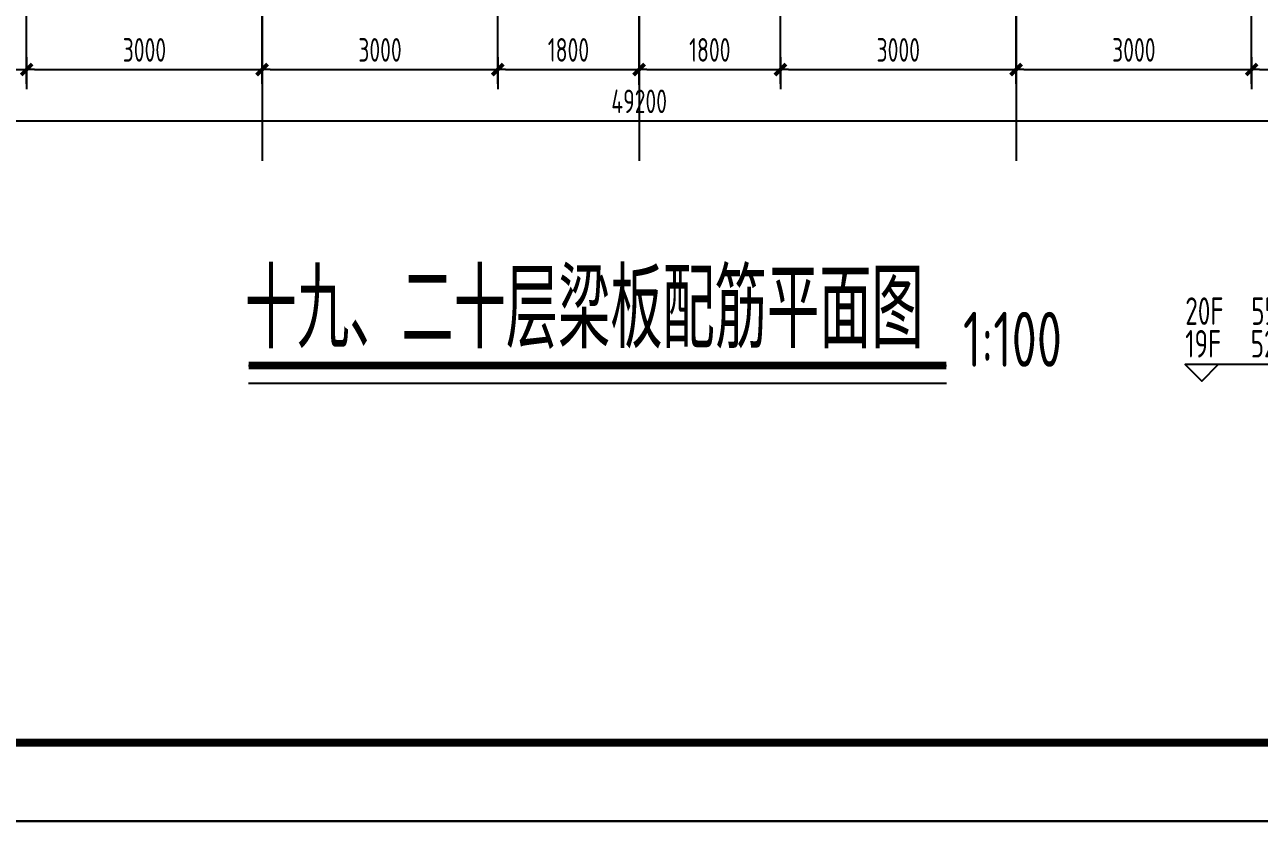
# Model space of a CAD drawing. Extents: x 580289 to 1106878, y -144605 to 78052.
# Drawn here: x 1046431 to 1062153, y -63651 to -53514 of the extents above; entities that cross this region are included whole.
import ezdxf
from ezdxf.enums import TextEntityAlignment as Align

# ---------------------------------------------------------------- set-up
doc = ezdxf.new("R2010")
doc.units = 0
doc.header["$LTSCALE"] = 100
doc.linetypes.add('2', pattern=[18.5, 12, -3, 0.5, -3])
doc.linetypes.add('CONTINOUS', pattern=[0])
doc.layers.get('0').update_dxf_attribs({"linetype": 'CONTINUOUS'})
doc.layers.get('Defpoints').update_dxf_attribs({"linetype": 'CONTINUOUS'})
for name, color, linetype in [('AXIS', 3, 'CONTINUOUS'), ('DIM', 3, 'CONTINUOUS'), ('jiangcha', 5, 'CONTINUOUS'), ('TEXT', 2, 'CONTINUOUS'), ('tm', 7, 'CONTINUOUS'), ('T图框', 7, 'CONTINUOUS'), ('图框', 254, 'CONTINUOUS'), ('网格', 253, '2')]:
    doc.layers.add(name, color=color, linetype=linetype)
doc.styles.get("Standard").update_dxf_attribs({"font": 'tssdeng.shx', "width": 0.7, "bigfont": 'tssdchn.shx'})
doc.styles.add('TSSD_Dimension', font='Tssdeng.shx', dxfattribs={"width": 0.7, "bigfont": 'tssdchn.shx'})
doc.dimstyles.new('TSSD_100_100$0', dxfattribs={"dimtxt": 300, "dimasz": 100, "dimexe": 250, "dimexo": 250, "dimgap": 100, "dimtad": 1, "dimdec": 0, "dimzin": 0, "dimdsep": 46, "dimtxsty": 'TSSD_Dimension', "dimblk": '_TSDBK', "dimblk1": '_TSDBK', "dimblk2": '_TSDBK', "dimsah": 1, "dimcen": 0, "dimclrt": 7, "dimadec": 0, "dimazin": 0, "dimtfac": 1, "dimtdec": 0, "dimtix": 1, "dimtmove": 2, "dimatfit": 3, "dimldrblk": '_TSDBK', "dimfxl": 1, "dimtolj": 1, "dimtzin": 0, "dimarcsym": 0})

# ---------------------------------------------------------------- blocks, each defined once
blk = doc.blocks.new('A$C72C84CBD')
at = {"layer": '图框', "color": 0}
for points in [[(0, 0), (0, 59400), (84100, 59400), (84100, 0)], [(0, 0), (84100, 0), (84100, 59400), (0, 59400)]]:
    blk.add_lwpolyline(points, close=True, dxfattribs=at)
at = {"layer": '图框', "color": 0, "const_width": 100}
blk.add_lwpolyline([(2500, 1000), (83100, 1000), (83100, 58400), (2500, 58400)], close=True, dxfattribs=at)
blk = doc.blocks.new('图框')
at = {"layer": 'T图框', "color": 4}
blk.add_blockref('A$C72C84CBD', (602717, 102744), dxfattribs=at)
blk = doc.blocks.new('_TSDBK')
blk.add_line((-1, 0), (0, 0))
at = {"const_width": 0.5}
blk.add_lwpolyline([(-0.7, -0.7), (0.7, 0.7)], dxfattribs=at)
blk = doc.blocks.new('*D1954')
at = {"layer": 'Defpoints', "color": 0}
for p in [(-9700, -9569), (-7900, -9569), (-7900, -9977)]:
    blk.add_point(p, dxfattribs=at)
at = {"layer": 'DIM', "color": 0, "lineweight": -2}
for p, q in [((-9700, -9819), (-9700, -10227)), ((-7900, -9819), (-7900, -10227)), ((-9600, -9977), (-8000, -9977))]:
    blk.add_line(p, q, dxfattribs=at)
at = {"layer": 'DIM', "color": 0, "lineweight": -2, "xscale": 100, "yscale": 100, "zscale": 100, "rotation": 180}
blk.add_blockref('_TSDBK', (-9700, -9977), dxfattribs=at)
at = {"layer": 'DIM', "color": 0, "lineweight": -2, "xscale": 100, "yscale": 100, "zscale": 100}
blk.add_blockref('_TSDBK', (-7900, -9977), dxfattribs=at)
at = {"layer": 'DIM', "color": 7, "insert": (-8800, -9727), "char_height": 300, "attachment_point": 5, "style": 'TSSD_Dimension'}
blk.add_mtext('\\A1;1800', dxfattribs=at)
blk = doc.blocks.new('*D1955')
at = {"layer": 'Defpoints', "color": 0}
for p in [(-7900, -9569), (-4900, -9569), (-4900, -9977)]:
    blk.add_point(p, dxfattribs=at)
at = {"layer": 'DIM', "color": 0, "lineweight": -2}
for p, q in [((-7900, -9819), (-7900, -10227)), ((-4900, -9819), (-4900, -10227)), ((-7800, -9977), (-5000, -9977))]:
    blk.add_line(p, q, dxfattribs=at)
at = {"layer": 'DIM', "color": 0, "lineweight": -2, "xscale": 100, "yscale": 100, "zscale": 100, "rotation": 180}
blk.add_blockref('_TSDBK', (-7900, -9977), dxfattribs=at)
at = {"layer": 'DIM', "color": 0, "lineweight": -2, "xscale": 100, "yscale": 100, "zscale": 100}
blk.add_blockref('_TSDBK', (-4900, -9977), dxfattribs=at)
at = {"layer": 'DIM', "color": 7, "insert": (-6400, -9727), "char_height": 300, "attachment_point": 5, "style": 'TSSD_Dimension'}
blk.add_mtext('\\A1;3000', dxfattribs=at)
blk = doc.blocks.new('*D1956')
at = {"layer": 'Defpoints', "color": 0}
for p in [(-4900, -9569), (-1900, -9569), (-1900, -9977)]:
    blk.add_point(p, dxfattribs=at)
at = {"layer": 'DIM', "color": 0, "lineweight": -2}
for p, q in [((-4900, -9819), (-4900, -10227)), ((-1900, -9819), (-1900, -10227)), ((-4800, -9977), (-2000, -9977))]:
    blk.add_line(p, q, dxfattribs=at)
at = {"layer": 'DIM', "color": 0, "lineweight": -2, "xscale": 100, "yscale": 100, "zscale": 100, "rotation": 180}
blk.add_blockref('_TSDBK', (-4900, -9977), dxfattribs=at)
at = {"layer": 'DIM', "color": 0, "lineweight": -2, "xscale": 100, "yscale": 100, "zscale": 100}
blk.add_blockref('_TSDBK', (-1900, -9977), dxfattribs=at)
at = {"layer": 'DIM', "color": 7, "insert": (-3400, -9727), "char_height": 300, "attachment_point": 5, "style": 'TSSD_Dimension'}
blk.add_mtext('\\A1;3000', dxfattribs=at)
blk = doc.blocks.new('*D1957')
at = {"layer": 'Defpoints', "color": 0}
for p in [(-1900, -9569), (-100, -9569), (-100, -9977)]:
    blk.add_point(p, dxfattribs=at)
at = {"layer": 'DIM', "color": 0, "lineweight": -2}
for p, q in [((-1900, -9819), (-1900, -10227)), ((-100, -9819), (-100, -10227)), ((-1800, -9977), (-200, -9977))]:
    blk.add_line(p, q, dxfattribs=at)
at = {"layer": 'DIM', "color": 0, "lineweight": -2, "xscale": 100, "yscale": 100, "zscale": 100, "rotation": 180}
blk.add_blockref('_TSDBK', (-1900, -9977), dxfattribs=at)
at = {"layer": 'DIM', "color": 0, "lineweight": -2, "xscale": 100, "yscale": 100, "zscale": 100}
blk.add_blockref('_TSDBK', (-100, -9977), dxfattribs=at)
at = {"layer": 'DIM', "color": 7, "insert": (-1000, -9727), "char_height": 300, "attachment_point": 5, "style": 'TSSD_Dimension'}
blk.add_mtext('\\A1;1800', dxfattribs=at)
blk = doc.blocks.new('*D1958')
at = {"layer": 'Defpoints', "color": 0}
for p in [(-100, -9569), (1700, -9569), (1700, -9977)]:
    blk.add_point(p, dxfattribs=at)
at = {"layer": 'DIM', "color": 0, "lineweight": -2}
for p, q in [((-100, -9819), (-100, -10227)), ((1700, -9819), (1700, -10227)), ((0, -9977), (1600, -9977))]:
    blk.add_line(p, q, dxfattribs=at)
at = {"layer": 'DIM', "color": 0, "lineweight": -2, "xscale": 100, "yscale": 100, "zscale": 100, "rotation": 180}
blk.add_blockref('_TSDBK', (-100, -9977), dxfattribs=at)
at = {"layer": 'DIM', "color": 0, "lineweight": -2, "xscale": 100, "yscale": 100, "zscale": 100}
blk.add_blockref('_TSDBK', (1700, -9977), dxfattribs=at)
at = {"layer": 'DIM', "color": 7, "insert": (800, -9727), "char_height": 300, "attachment_point": 5, "style": 'TSSD_Dimension'}
blk.add_mtext('\\A1;1800', dxfattribs=at)
blk = doc.blocks.new('*D1959')
at = {"layer": 'Defpoints', "color": 0}
for p in [(1700, -9569), (4700, -9569), (4700, -9977)]:
    blk.add_point(p, dxfattribs=at)
at = {"layer": 'DIM', "color": 0, "lineweight": -2}
for p, q in [((1700, -9819), (1700, -10227)), ((4700, -9819), (4700, -10227)), ((1800, -9977), (4600, -9977))]:
    blk.add_line(p, q, dxfattribs=at)
at = {"layer": 'DIM', "color": 0, "lineweight": -2, "xscale": 100, "yscale": 100, "zscale": 100, "rotation": 180}
blk.add_blockref('_TSDBK', (1700, -9977), dxfattribs=at)
at = {"layer": 'DIM', "color": 0, "lineweight": -2, "xscale": 100, "yscale": 100, "zscale": 100}
blk.add_blockref('_TSDBK', (4700, -9977), dxfattribs=at)
at = {"layer": 'DIM', "color": 7, "insert": (3200, -9727), "char_height": 300, "attachment_point": 5, "style": 'TSSD_Dimension'}
blk.add_mtext('\\A1;3000', dxfattribs=at)
blk = doc.blocks.new('*D1960')
at = {"layer": 'Defpoints', "color": 0}
for p in [(4700, -9569), (7700, -9569), (7700, -9977)]:
    blk.add_point(p, dxfattribs=at)
at = {"layer": 'DIM', "color": 0, "lineweight": -2}
for p, q in [((4700, -9819), (4700, -10227)), ((7700, -9819), (7700, -10227)), ((4800, -9977), (7600, -9977))]:
    blk.add_line(p, q, dxfattribs=at)
at = {"layer": 'DIM', "color": 0, "lineweight": -2, "xscale": 100, "yscale": 100, "zscale": 100, "rotation": 180}
blk.add_blockref('_TSDBK', (4700, -9977), dxfattribs=at)
at = {"layer": 'DIM', "color": 0, "lineweight": -2, "xscale": 100, "yscale": 100, "zscale": 100}
blk.add_blockref('_TSDBK', (7700, -9977), dxfattribs=at)
at = {"layer": 'DIM', "color": 7, "insert": (6200, -9727), "char_height": 300, "attachment_point": 5, "style": 'TSSD_Dimension'}
blk.add_mtext('\\A1;3000', dxfattribs=at)
blk = doc.blocks.new('*D1961')
at = {"layer": 'Defpoints', "color": 0}
for p in [(7700, -9569), (9500, -9569), (9500, -9977)]:
    blk.add_point(p, dxfattribs=at)
at = {"layer": 'DIM', "color": 0, "lineweight": -2}
for p, q in [((7700, -9819), (7700, -10227)), ((9500, -9819), (9500, -10227)), ((7800, -9977), (9400, -9977))]:
    blk.add_line(p, q, dxfattribs=at)
at = {"layer": 'DIM', "color": 0, "lineweight": -2, "xscale": 100, "yscale": 100, "zscale": 100, "rotation": 180}
blk.add_blockref('_TSDBK', (7700, -9977), dxfattribs=at)
at = {"layer": 'DIM', "color": 0, "lineweight": -2, "xscale": 100, "yscale": 100, "zscale": 100}
blk.add_blockref('_TSDBK', (9500, -9977), dxfattribs=at)
at = {"layer": 'DIM', "color": 7, "insert": (8600, -9727), "char_height": 300, "attachment_point": 5, "style": 'TSSD_Dimension'}
blk.add_mtext('\\A1;1800', dxfattribs=at)
blk = doc.blocks.new('*D1969')
at = {"layer": 'Defpoints', "color": 0}
for p in [(24500, -10356), (-24700, -10476), (24500, -10631)]:
    blk.add_point(p, dxfattribs=at)
at = {"layer": 'DIM', "color": 0, "lineweight": -2}
for p, q in [((-24600, -10631), (24400, -10631)), ((24500, -10606), (24500, -10881)), ((-24700, -10726), (-24700, -10881))]:
    blk.add_line(p, q, dxfattribs=at)
at = {"layer": 'DIM', "color": 0, "lineweight": -2, "xscale": 100, "yscale": 100, "zscale": 100, "rotation": 180}
blk.add_blockref('_TSDBK', (-24700, -10631), dxfattribs=at)
at = {"layer": 'DIM', "color": 0, "lineweight": -2, "xscale": 100, "yscale": 100, "zscale": 100}
blk.add_blockref('_TSDBK', (24500, -10631), dxfattribs=at)
at = {"layer": 'DIM', "color": 7, "insert": (-100, -10381), "char_height": 300, "attachment_point": 5, "style": 'TSSD_Dimension'}
blk.add_mtext('\\A1;49200', dxfattribs=at)
blk = doc.blocks.new('biaozhun')
at = {"layer": 'AXIS'}
for p, q in [((-4900, -7138.2), (-4900, -11138.2)), ((-100, -7138.2), (-100, -11138.2)), ((4700, -7138.2), (4700, -11138.2))]:
    blk.add_line(p, q, dxfattribs=at)
at = {"layer": '网格'}
for p, q in [((7700, -10158), (7700, 9321.7)), ((-4900, -10158), (-4900, 8495.8)), ((4700, -10158), (4700, 8494.5)), ((-7900, -10158), (-7900, 6300)), ((-1900, -10158), (-1900, 1500)), ((1700, -10158), (1700, 1500)), ((-100, -10170.9), (-100, 200))]:
    blk.add_line(p, q, dxfattribs=at)
at = {"layer": 'DIM'}
for base, p1, p2, picture, middle in [((-7900, -9976.8), (-9700, -9569), (-7900, -9569), '*D1954', (-8800, -9726.8)), ((-4900, -9976.8), (-7900, -9569), (-4900, -9569), '*D1955', (-6400, -9726.8)), ((-1900, -9976.8), (-4900, -9569), (-1900, -9569), '*D1956', (-3400, -9726.8)), ((-100, -9976.8), (-1900, -9569), (-100, -9569), '*D1957', (-1000, -9726.8)), ((1700, -9976.8), (-100, -9569), (1700, -9569), '*D1958', (800, -9726.8)), ((4700, -9976.8), (1700, -9569), (4700, -9569), '*D1959', (3200, -9726.8)), ((7700, -9976.8), (4700, -9569), (7700, -9569), '*D1960', (6200, -9726.8)), ((9500, -9976.8), (7700, -9569), (9500, -9569), '*D1961', (8600, -9726.8)), ((24500, -10631.2), (-24700, -10475.6), (24500, -10356.2), '*D1969', (-100, -10381.2))]:
    dim = blk.add_linear_dim(base=base, p1=p1, p2=p2, dimstyle='TSSD_100_100$0', dxfattribs=at)
    dim.commit()
    dim.dimension.update_dxf_attribs({"geometry": picture, "text_midpoint": middle})

msp = doc.modelspace()

# ---------------------------------------------------------------- linework, layer by layer
at = {"layer": 'TEXT'}
for p, q in [((1049283, -57851.2), (1058168.8, -57851.2)), ((1049283, -58077.2), (1058168.8, -58077.2))]:
    msp.add_line(p, q, dxfattribs=at)
at = {"layer": 'TEXT', "const_width": 100}
msp.add_lwpolyline([(1049283, -57850.6), (1058168.8, -57850.6)], dxfattribs=at)
at = {"layer": 'tm', "linetype": 'CONTINOUS'}
msp.add_lwpolyline([(1062975.6, -57838.7), (1061210.2, -57838.7), (1061420.2, -58048.7), (1061630.2, -57838.7)], dxfattribs=at)

# ---------------------------------------------------------------- block references
at = {"layer": 'jiangcha'}
msp.add_blockref('biaozhun', (1054356, -44107.9), dxfattribs=at)
at = {"layer": 'T图框'}
msp.add_blockref('图框', (420061.1, -166394.5), dxfattribs=at)

# ---------------------------------------------------------------- texts
at = {"layer": 'TEXT', "width": 0.7}
for s, height, p in [('十九、二十层梁板配筋平面图', 1000, (1049233.9, -57631)), ('1:100', 700, (1058380.2, -57867.9))]:
    msp.add_text(s, height=height, dxfattribs=at).set_placement(p)
at = {"layer": 'tm', "width": 0.7}
for s, p in [('20F', (1061454.6, -57158.3)), ('55.800', (1062503.3, -57158.3, 2763.3)), ('19F', (1061439.7, -57573.9, -1381.6)), ('52.900', (1062488.4, -57573.9, 1381.6))]:
    msp.add_text(s, height=350, rotation=0, dxfattribs=at).set_placement(p, align=Align.MIDDLE)

doc.saveas('drawing.dxf')
